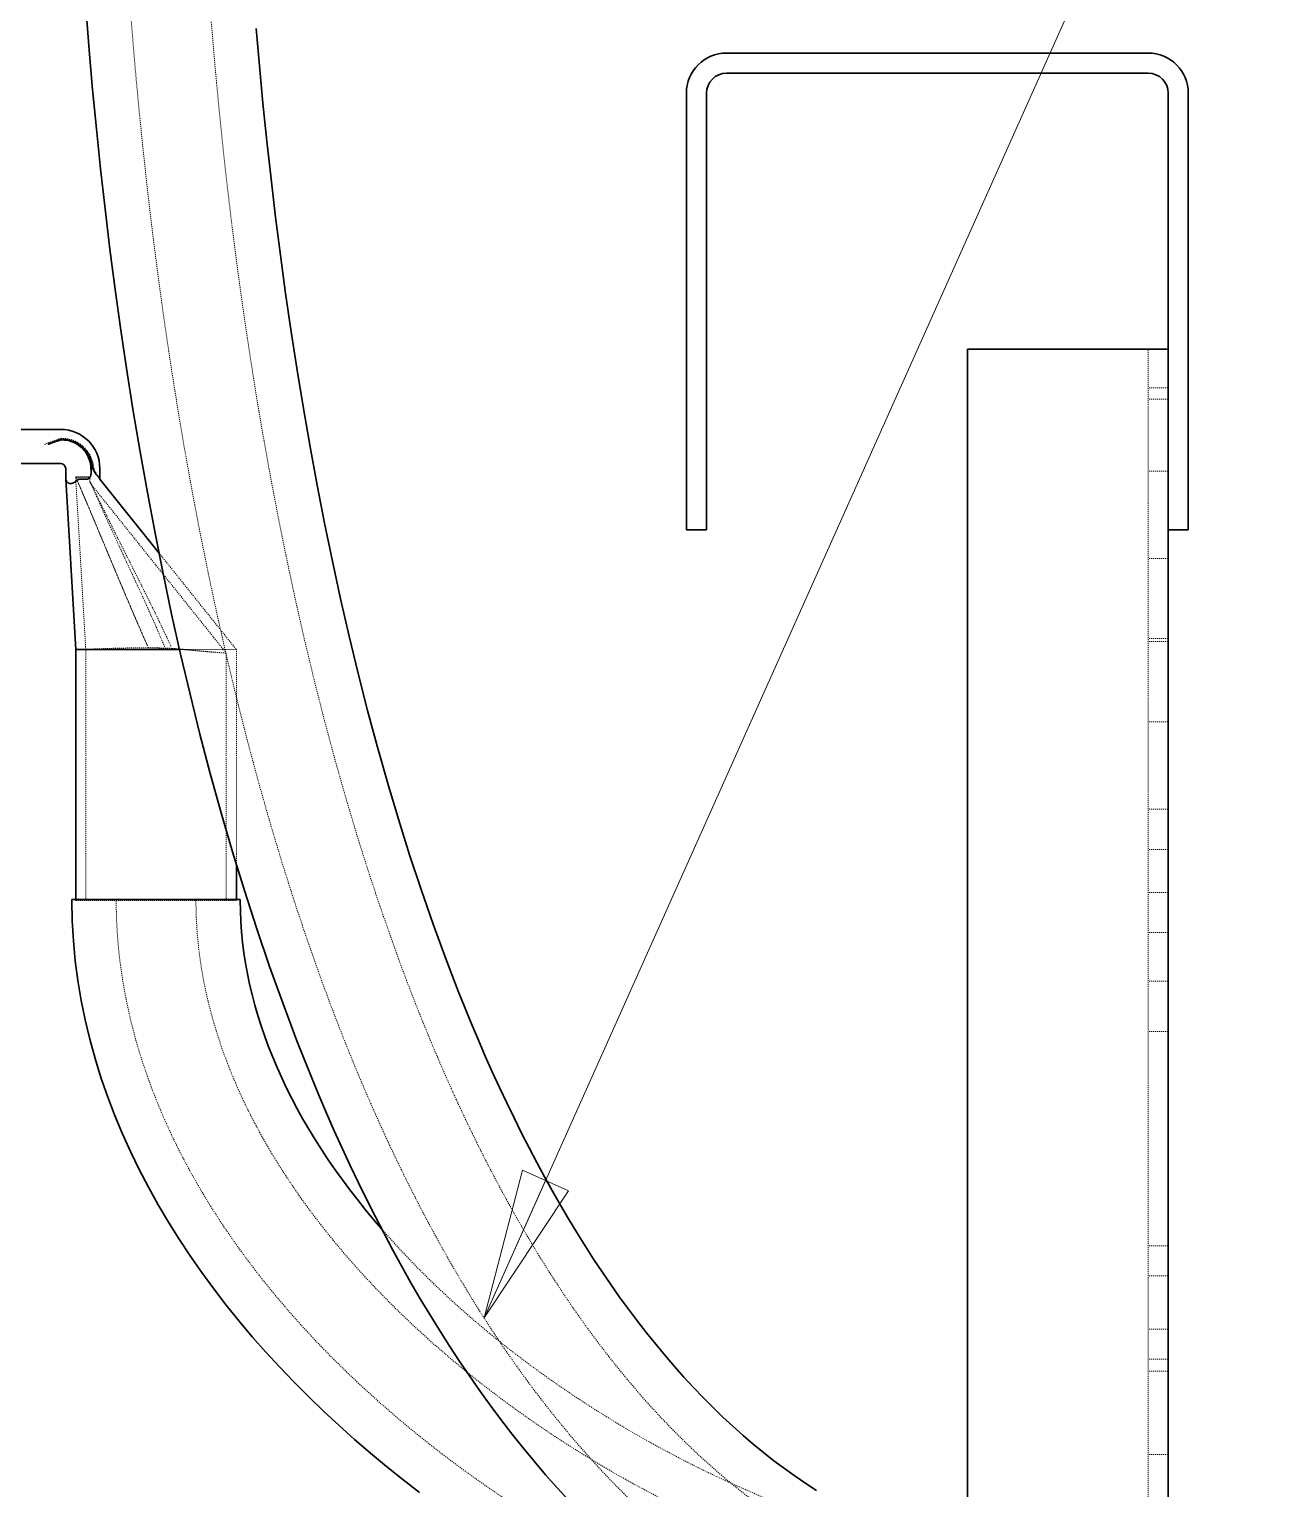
# Model space of a CAD drawing. Header units: millimetres. Extents: x -116965 to 323937, y 291661 to 566926.
# Drawn here: x -19672.8 to -19549.9, y 314326.6 to 314472.1 of the extents above; entities that cross this region are included whole.
import ezdxf

# ---------------------------------------------------------------- set-up
doc = ezdxf.new("R2010")
doc.units = ezdxf.units.MM
doc.linetypes.add('DASHED', pattern=[0.75, 0.5, -0.25])
doc.layers.get('0').update_dxf_attribs({"lineweight": 18})
for name, color, linetype, lineweight in [('Hidden Edges(Schneider)', 7, 'DASHED', 18), ('Symbols(Schneider)', 7, 'Continuous', 18), ('Visible Edges(Schneider)', 7, 'Continuous', 35)]:
    doc.layers.add(name, color=color, linetype=linetype, lineweight=lineweight)
doc.styles.add('schneder_1', font='micross.ttf')
doc.dimstyles.new('estilo_Schneider$7', dxfattribs={"dimscale": 5, "dimtxt": 3, "dimasz": 3, "dimexe": 2, "dimexo": 1, "dimgap": 0.3, "dimtad": 1, "dimtoh": 1, "dimrnd": 1e-08, "dimzin": 12, "dimtxsty": 'schneder_1', "dimblk": 'Filled-1', "dimcen": 0.09, "dimdle": 10, "dimclrd": 7, "dimclre": 7, "dimclrt": 7, "dimadec": 1, "dimazin": 3, "dimtfac": 0.5, "dimtdec": 3, "dimtmove": 0, "dimatfit": 3, "dimldrblk": 'Filled-1', "dimfxl": 1, "dimtolj": 1, "dimlwd": 15, "dimlwe": 25, "dimarcsym": 0})

# ---------------------------------------------------------------- blocks, each defined once
blk = doc.blocks.new('Filled-1')
at = {"color": 0}
for p, q in [((0, 0), (-1, 0.1667)), ((-1, 0.1667), (-1, -0.1667)), ((-1, 0), (0, 0)), ((-1, -0.1667), (0, 0))]:
    blk.add_line(p, q, dxfattribs=at)
at = {"color": 0, "flags": 128}
blk.add_lwpolyline([(-1, -0.1667), (0, 0), (-1, 0.1667), (-1, -0.1667)], dxfattribs=at)
at = {"color": 0}
blk.add_solid([(-1, -0.1667), (0, 0), (-1, 0.1667), (-1, -0.1667)], dxfattribs=at)

msp = doc.modelspace()

# ---------------------------------------------------------------- linework, layer by layer
at = {"layer": 'Hidden Edges(Schneider)', "ltscale": 0.143202}
msp.add_line((-19561.298825, 314099.211953), (-19561.298825, 314440.211953), dxfattribs=at)
at = {"layer": 'Hidden Edges(Schneider)', "ltscale": 0.008167}
for p, q in [((-19559.298825, 314436.361953), (-19561.298825, 314436.361953)), ((-19559.298825, 314435.211953), (-19561.298825, 314435.211953)), ((-19559.298825, 314428.061953), (-19561.298825, 314428.061953)), ((-19559.298825, 314419.361953), (-19561.298825, 314419.361953)), ((-19559.298825, 314411.361953), (-19561.298825, 314411.361953)), ((-19559.298825, 314411.061953), (-19561.298825, 314411.061953)), ((-19559.298825, 314403.061953), (-19561.298825, 314403.061953)), ((-19559.298825, 314394.361953), (-19561.298825, 314394.361953)), ((-19559.298825, 314390.361953), (-19561.298825, 314390.361953)), ((-19559.298825, 314386.061953), (-19561.298825, 314386.061953)), ((-19559.298825, 314382.061953), (-19561.298825, 314382.061953)), ((-19559.298825, 314377.211953), (-19561.298825, 314377.211953)), ((-19559.298825, 314372.211953), (-19561.298825, 314372.211953)), ((-19559.298825, 314350.861953), (-19561.298825, 314350.861953)), ((-19559.298825, 314347.861953), (-19561.298825, 314347.861953)), ((-19559.298825, 314342.561953), (-19561.298825, 314342.561953)), ((-19559.298825, 314339.561953), (-19561.298825, 314339.561953)), ((-19559.298825, 314338.361953), (-19561.298825, 314338.361953)), ((-19559.298825, 314330.061953), (-19561.298825, 314330.061953))]:
    msp.add_line(p, q, dxfattribs=at)
at = {"layer": 'Hidden Edges(Schneider)', "ltscale": 0.000492627}
msp.add_line((-19669.630311, 314431.319408), (-19669.630311, 314431.256003), dxfattribs=at)
at = {"layer": 'Hidden Edges(Schneider)'}
msp.add_line((-19671.198114, 314430.727603), (-19671.198345, 314430.727503), dxfattribs=at)
at = {"layer": 'Hidden Edges(Schneider)', "ltscale": 0.053639}
msp.add_line((-19668.130312, 314427.470727), (-19668.130312, 314427.295188), dxfattribs=at)
at = {"layer": 'Hidden Edges(Schneider)', "ltscale": 5.07649e-05}
msp.add_line((-19668.115866, 314427.437233), (-19668.130312, 314427.470727), dxfattribs=at)
at = {"layer": 'Hidden Edges(Schneider)', "ltscale": 0.005687}
for p, q in [((-19668.130311, 314427.470728), (-19666.730311, 314427.470728)), ((-19668.130311, 314427.295251), (-19666.730311, 314427.295251))]:
    msp.add_line(p, q, dxfattribs=at)
at = {"layer": 'Hidden Edges(Schneider)', "ltscale": 0.070288}
msp.add_line((-19667.130311, 314410.295251), (-19668.130311, 314427.295251), dxfattribs=at)
at = {"layer": 'Hidden Edges(Schneider)', "ltscale": 4.39481e-05}
msp.add_line((-19666.969852, 314427.265865), (-19667.004678, 314427.265865), dxfattribs=at)
at = {"layer": 'Hidden Edges(Schneider)', "ltscale": 3.31775e-05}
msp.add_line((-19666.730311, 314427.438508), (-19666.730311, 314427.470728), dxfattribs=at)
at = {"layer": 'Hidden Edges(Schneider)', "ltscale": 0.001668}
msp.add_line((-19666.730311, 314427.035484), (-19666.730311, 314427.438507), dxfattribs=at)
at = {"layer": 'Hidden Edges(Schneider)', "ltscale": 0.050978}
msp.add_line((-19666.730311, 314427.035484), (-19666.730311, 314426.91492), dxfattribs=at)
at = {"layer": 'Hidden Edges(Schneider)', "ltscale": 0.00135}
msp.add_line((-19666.51118, 314426.641168), (-19666.730311, 314426.915082), dxfattribs=at)
at = {"layer": 'Hidden Edges(Schneider)', "ltscale": 0.000637183}
msp.add_line((-19666.330874, 314428.311953), (-19666.426847, 314428.311953), dxfattribs=at)
at = {"layer": 'Hidden Edges(Schneider)', "ltscale": 0.000273439}
msp.add_line((-19665.730311, 314427.265865), (-19665.765038, 314427.344489), dxfattribs=at)
at = {"layer": 'Hidden Edges(Schneider)', "ltscale": 0.112469}
msp.add_line((-19666.51118, 314426.641168), (-19653.130316, 314409.915089), dxfattribs=at)
at = {"layer": 'Hidden Edges(Schneider)', "ltscale": 0.050974}
msp.add_line((-19659.847509, 314419.912362), (-19652.130311, 314410.265865), dxfattribs=at)
at = {"layer": 'Hidden Edges(Schneider)', "ltscale": 0.131388}
msp.add_line((-19667.130311, 314385.265865), (-19667.130311, 314410.295251), dxfattribs=at)
at = {"layer": 'Hidden Edges(Schneider)', "ltscale": 0.005121}
msp.add_line((-19657.788783, 314410.265865), (-19656.615043, 314410.265865), dxfattribs=at)
at = {"layer": 'Hidden Edges(Schneider)', "ltscale": 0.036798}
msp.add_line((-19656.615043, 314410.265865), (-19652.130311, 314410.265865), dxfattribs=at)
at = {"layer": 'Hidden Edges(Schneider)', "ltscale": 0.129392}
msp.add_line((-19653.130311, 314385.265865), (-19653.130311, 314409.915079), dxfattribs=at)
at = {"layer": 'Hidden Edges(Schneider)', "ltscale": 0.11251}
msp.add_line((-19652.130311, 314388.83276), (-19652.130311, 314410.265865), dxfattribs=at)
at = {"layer": 'Hidden Edges(Schneider)', "ltscale": 0.000313334}
for p, q in [((-19668.130311, 314385.265865), (-19668.130311, 314385.365865)), ((-19664.099061, 314385.265865), (-19664.099061, 314385.365865)), ((-19656.161561, 314385.265865), (-19656.161561, 314385.365865)), ((-19652.130311, 314385.265865), (-19652.130311, 314385.365865))]:
    msp.add_line(p, q, dxfattribs=at)
at = {"layer": 'Hidden Edges(Schneider)', "ltscale": 0.13193}
msp.add_line((-19668.130311, 314385.265865), (-19652.130311, 314385.265865), dxfattribs=at)
at = {"layer": 'Hidden Edges(Schneider)', "ltscale": 0.144389, "flags": 128}
msp.add_lwpolyline([(-19567.142365, 314306.243211), (-19568.968098, 314306.267701), (-19570.775025, 314306.340867), (-19572.563012, 314306.46227), (-19574.331906, 314306.631413), (-19576.081612, 314306.847878), (-19577.81194, 314307.111169), (-19579.522775, 314307.420808), (-19581.213925, 314307.776223), (-19582.885239, 314308.176862), (-19584.536584, 314308.622094), (-19586.167825, 314309.111386), (-19587.778771, 314309.644128), (-19589.369328, 314310.21967), (-19590.9394, 314310.837365), (-19592.488911, 314311.496526), (-19594.017785, 314312.196465), (-19595.525964, 314312.936536), (-19597.01339, 314313.716031), (-19598.480046, 314314.534264), (-19599.925969, 314315.390511), (-19601.351235, 314316.284104), (-19602.755864, 314317.214337), (-19604.139893, 314318.180505), (-19605.5034, 314319.181939), (-19606.846478, 314320.217915), (-19608.169282, 314321.287804), (-19609.471944, 314322.390958), (-19610.754617, 314323.526727), (-19612.017415, 314324.694444), (-19613.260491, 314325.893479), (-19614.484017, 314327.123185), (-19615.688165, 314328.382951), (-19616.873124, 314329.672185), (-19618.039048, 314330.990334), (-19619.186166, 314332.336808), (-19620.314629, 314333.711034), (-19621.42463, 314335.112401), (-19622.516358, 314336.540356), (-19623.589995, 314337.994328), (-19624.645732, 314339.473801), (-19625.683739, 314340.978223), (-19626.7042, 314342.507096), (-19627.707293, 314344.059888), (-19628.693192, 314345.636063), (-19629.662068, 314347.235089), (-19630.614102, 314348.856488), (-19631.549466, 314350.499688), (-19632.468341, 314352.164174), (-19633.370879, 314353.849469), (-19634.257243, 314355.555077), (-19635.127585, 314357.280484), (-19635.982068, 314359.025193), (-19636.820834, 314360.788689), (-19637.644046, 314362.570496), (-19638.451855, 314364.37008), (-19639.244397, 314366.186982), (-19640.021832, 314368.020707), (-19640.784276, 314369.870721), (-19641.53189, 314371.736565), (-19642.264798, 314373.617726), (-19642.983163, 314375.513707), (-19643.687108, 314377.424031), (-19645.052245, 314381.285706), (-19646.36122, 314385.198766), (-19647.615035, 314389.15928), (-19648.814681, 314393.163262), (-19649.961179, 314397.206784), (-19651.055501, 314401.285859), (-19652.098582, 314405.39652), (-19653.091319, 314409.534798), (-19654.034627, 314413.696709), (-19654.929402, 314417.878228), (-19655.776551, 314422.075425), (-19656.57697, 314426.284295), (-19657.331555, 314430.500832), (-19658.041156, 314434.721032), (-19658.70662, 314438.940888), (-19659.328807, 314443.156434), (-19659.908583, 314447.363587), (-19660.446799, 314451.558343), (-19660.944302, 314455.736771), (-19661.401933, 314459.894791), (-19661.820529, 314464.028359), (-19662.200902, 314468.133508), (-19662.5439, 314472.206231), (-19662.850344, 314476.242486), (-19663.121074, 314480.238229), (-19663.356917, 314484.189454), (-19663.558677, 314488.092156), (-19663.727172, 314491.942368), (-19663.863213, 314495.736047), (-19663.967612, 314499.469224), (-19664.041179, 314503.137933), (-19664.066661, 314504.946824), (-19664.084723, 314506.738129), (-19664.09549, 314508.511315), (-19664.099057, 314510.265847)], dxfattribs=at)
at = {"layer": 'Hidden Edges(Schneider)', "ltscale": 0.145204, "flags": 128}
msp.add_lwpolyline([(-19567.142365, 314314.180699), (-19568.754533, 314314.20229), (-19570.345757, 314314.266663), (-19571.916383, 314314.373265), (-19573.466733, 314314.521542), (-19574.997151, 314314.710904), (-19576.508, 314314.940816), (-19577.999604, 314315.210744), (-19579.472363, 314315.520211), (-19580.926602, 314315.868798), (-19582.362702, 314316.256028), (-19583.780988, 314316.6815), (-19585.181802, 314317.144757), (-19586.565507, 314317.645417), (-19587.93237, 314318.183137), (-19589.282677, 314318.757554), (-19590.616677, 314319.368344), (-19591.934674, 314320.015126), (-19593.236897, 314320.697575), (-19594.523595, 314321.415387), (-19595.7949, 314322.168218), (-19597.050965, 314322.955743), (-19598.291962, 314323.777657), (-19599.518044, 314324.633599), (-19600.729344, 314325.523244), (-19601.925977, 314326.446286), (-19603.107999, 314327.402325), (-19604.275449, 314328.391), (-19605.428422, 314329.411927), (-19606.566956, 314330.464745), (-19607.691109, 314331.549092), (-19608.800958, 314332.664567), (-19609.896481, 314333.81075), (-19610.977719, 314334.987203), (-19612.04469, 314336.193486), (-19613.097413, 314337.429162), (-19614.135907, 314338.693772), (-19615.160172, 314339.986897), (-19616.170266, 314341.308061), (-19617.166169, 314342.656842), (-19618.1479, 314344.032708), (-19619.115498, 314345.435201), (-19620.068982, 314346.863767), (-19621.00837, 314348.317967), (-19621.933701, 314349.797269), (-19622.844994, 314351.301175), (-19623.742268, 314352.829209), (-19624.625562, 314354.380856), (-19625.494893, 314355.955602), (-19626.35031, 314357.55293), (-19627.191851, 314359.172326), (-19628.019584, 314360.813256), (-19628.833525, 314362.475205), (-19629.633744, 314364.157639), (-19630.420277, 314365.860043), (-19631.193183, 314367.581902), (-19631.952508, 314369.322682), (-19632.698329, 314371.081849), (-19633.430693, 314372.858868), (-19634.149678, 314374.653245), (-19634.85533, 314376.464406), (-19635.547707, 314378.291856), (-19636.226876, 314380.13506), (-19637.545922, 314383.866616), (-19638.813079, 314387.65482), (-19640.028956, 314391.495458), (-19641.194175, 314395.384293), (-19642.309344, 314399.317113), (-19643.375085, 314403.289681), (-19644.392102, 314407.297803), (-19645.361102, 314411.337262), (-19646.2828, 314415.403863), (-19647.15791, 314419.493371), (-19647.98714, 314423.601647), (-19648.771212, 314427.724458), (-19649.510854, 314431.857606), (-19650.206826, 314435.996896), (-19650.859902, 314440.138207), (-19651.470826, 314444.277345), (-19652.04037, 314448.410111), (-19652.569287, 314452.532349), (-19653.058341, 314456.639863), (-19653.508332, 314460.728532), (-19653.920024, 314464.794122), (-19654.294217, 314468.832551), (-19654.631694, 314472.839547), (-19654.933226, 314476.811028), (-19655.199626, 314480.742799), (-19655.431664, 314484.6307), (-19655.630143, 314488.470536), (-19655.795882, 314492.258149), (-19655.929673, 314495.989343), (-19656.032336, 314499.659882), (-19656.104663, 314503.265611), (-19656.129706, 314505.042878), (-19656.147473, 314506.802331), (-19656.158059, 314508.543511), (-19656.161559, 314510.265847)], dxfattribs=at)
at = {"layer": 'Hidden Edges(Schneider)', "ltscale": 0.007016, "flags": 128}
msp.add_lwpolyline([(-19669.630241, 314431.319255), (-19669.695638, 314431.296167), (-19669.761393, 314431.272974), (-19669.827434, 314431.249671), (-19669.893687, 314431.226267), (-19669.960079, 314431.202764), (-19670.026537, 314431.179161), (-19670.092986, 314431.155462), (-19670.159356, 314431.131663), (-19670.225571, 314431.107773), (-19670.291559, 314431.083788), (-19670.357352, 314431.05968), (-19670.423613, 314431.035199), (-19670.490397, 314431.010308), (-19670.557615, 314430.985012), (-19670.625178, 314430.959329), (-19670.692998, 314430.93326), (-19670.760986, 314430.906815), (-19670.829054, 314430.880007), (-19670.897113, 314430.852837), (-19670.965074, 314430.825324), (-19671.03285, 314430.797467), (-19671.100351, 314430.769281), (-19671.167489, 314430.740776), (-19671.234176, 314430.711951)], dxfattribs=at)
at = {"layer": 'Hidden Edges(Schneider)', "ltscale": 0.020377, "flags": 128}
msp.add_lwpolyline([(-19666.330874, 314428.311953), (-19666.350815, 314428.518171), (-19666.384356, 314428.722958), (-19666.431071, 314428.925476), (-19666.490534, 314429.124898), (-19666.56232, 314429.320387), (-19666.646005, 314429.511117), (-19666.741161, 314429.69625), (-19666.847364, 314429.874954), (-19666.964188, 314430.046401), (-19667.091207, 314430.209755), (-19667.227996, 314430.364184), (-19667.37413, 314430.508856), (-19667.529183, 314430.642943), (-19667.692737, 314430.765681), (-19667.864301, 314430.877094), (-19668.043066, 314430.976972), (-19668.228182, 314431.064972), (-19668.418796, 314431.140747), (-19668.614059, 314431.203956), (-19668.813119, 314431.254248), (-19669.015125, 314431.291284), (-19669.219226, 314431.314721), (-19669.424572, 314431.32421), (-19669.630311, 314431.319408)], dxfattribs=at)
at = {"layer": 'Hidden Edges(Schneider)', "ltscale": 0.00691, "flags": 128}
msp.add_lwpolyline([(-19669.630304, 314431.255965), (-19669.693523, 314431.240816), (-19669.757254, 314431.224951), (-19669.821471, 314431.208376), (-19669.886146, 314431.191096), (-19669.951252, 314431.173129), (-19670.016762, 314431.154475), (-19670.082649, 314431.135149), (-19670.148886, 314431.11516), (-19670.215446, 314431.094508), (-19670.282301, 314431.073212), (-19670.349426, 314431.051278), (-19670.416792, 314431.028709), (-19670.484372, 314431.005525), (-19670.55214, 314430.981721), (-19670.620069, 314430.957322), (-19670.68813, 314430.932321), (-19670.756298, 314430.906734), (-19670.824545, 314430.88057), (-19670.892844, 314430.853838), (-19670.961169, 314430.826544), (-19671.029492, 314430.798702), (-19671.097785, 314430.770316), (-19671.166022, 314430.741396), (-19671.234176, 314430.711951)], dxfattribs=at)
at = {"layer": 'Hidden Edges(Schneider)', "ltscale": 0.019494, "flags": 128}
msp.add_lwpolyline([(-19666.556866, 314428.311953), (-19666.565916, 314428.520112), (-19666.587417, 314428.71983), (-19666.621155, 314428.911938), (-19666.666911, 314429.097251), (-19666.724471, 314429.27659), (-19666.793616, 314429.450774), (-19666.87413, 314429.620618), (-19666.965797, 314429.786953), (-19667.068597, 314429.949951), (-19667.18309, 314430.106706), (-19667.308711, 314430.256223), (-19667.44475, 314430.397868), (-19667.590496, 314430.531015), (-19667.745238, 314430.655036), (-19667.908266, 314430.7693), (-19668.078869, 314430.873184), (-19668.256336, 314430.966062), (-19668.439957, 314431.047296), (-19668.629022, 314431.116266), (-19668.822819, 314431.172342), (-19669.020637, 314431.214895), (-19669.221767, 314431.243295), (-19669.425472, 314431.256947), (-19669.630311, 314431.256003)], dxfattribs=at)
at = {"layer": 'Hidden Edges(Schneider)', "ltscale": 0.005951, "flags": 128}
msp.add_lwpolyline([(-19669.039515, 314427.053961), (-19669.021781, 314427.017998), (-19669.001813, 314426.985058), (-19668.979525, 314426.955132), (-19668.95483, 314426.928205), (-19668.927644, 314426.904263), (-19668.897881, 314426.883301), (-19668.865627, 314426.865391), (-19668.831037, 314426.850609), (-19668.794187, 314426.838951), (-19668.755157, 314426.83042), (-19668.714022, 314426.825027), (-19668.670865, 314426.822772), (-19668.625968, 314426.823673), (-19668.579617, 314426.827788), (-19668.532033, 314426.835169), (-19668.483431, 314426.845884), (-19668.434031, 314426.859979), (-19668.384064, 314426.877512), (-19668.334018, 314426.898508), (-19668.284263, 314426.923017), (-19668.235098, 314426.951127), (-19668.18709, 314426.982727), (-19668.140627, 314427.017774), (-19668.095948, 314427.056312)], dxfattribs=at)
at = {"layer": 'Hidden Edges(Schneider)', "ltscale": 0.005627, "flags": 128}
for points in [[(-19668.115968, 314427.437472), (-19668.058207, 314427.437424), (-19668.000415, 314427.437381), (-19667.942591, 314427.437343), (-19667.884737, 314427.43731), (-19667.82685, 314427.437276), (-19667.76893, 314427.437248), (-19667.71099, 314427.437224), (-19667.653076, 314427.437205), (-19667.595193, 314427.437186), (-19667.53734, 314427.437176), (-19667.479516, 314427.437167), (-19667.421721, 314427.437162), (-19667.363956, 314427.437157), (-19667.306218, 314427.437157), (-19667.248509, 314427.437167), (-19667.190827, 314427.437171), (-19667.133172, 314427.437186), (-19667.075544, 314427.4372), (-19667.017942, 314427.437224), (-19666.960366, 314427.437248), (-19666.902815, 314427.437272), (-19666.84529, 314427.437305), (-19666.787788, 314427.437338), (-19666.730311, 314427.437377)], [(-19666.730311, 314427.438507), (-19666.787589, 314427.438373), (-19666.84492, 314427.438244), (-19666.902304, 314427.438125), (-19666.959743, 314427.438011), (-19667.017238, 314427.437906), (-19667.07479, 314427.437806), (-19667.132399, 314427.43771), (-19667.190067, 314427.437624), (-19667.247795, 314427.437548), (-19667.305583, 314427.437477), (-19667.363432, 314427.43741), (-19667.421344, 314427.437357), (-19667.479319, 314427.437305), (-19667.537359, 314427.437262), (-19667.595463, 314427.437229), (-19667.653558, 314427.4372), (-19667.711582, 314427.437176), (-19667.769537, 314427.437167), (-19667.827423, 314427.437157), (-19667.885242, 314427.437157), (-19667.942995, 314427.437167), (-19668.000683, 314427.437181), (-19668.058306, 314427.437205), (-19668.115866, 314427.437233)]]:
    msp.add_lwpolyline(points, dxfattribs=at)
at = {"layer": 'Hidden Edges(Schneider)', "ltscale": 0.079252, "flags": 128}
msp.add_lwpolyline([(-19668.115968, 314427.437472), (-19667.731585, 314426.537575), (-19667.345197, 314425.629358), (-19666.960736, 314424.722151), (-19666.582047, 314423.825328), (-19666.212892, 314422.948284), (-19665.85697, 314422.100441), (-19665.517934, 314421.291232), (-19665.199432, 314420.53009), (-19664.905131, 314419.826433), (-19664.638331, 314419.18863), (-19664.381831, 314418.575906), (-19664.124883, 314417.962911), (-19663.867231, 314417.3494), (-19663.608618, 314416.735131), (-19663.348788, 314416.119859), (-19663.087486, 314415.503337), (-19662.82451, 314414.88542), (-19662.562035, 314414.271493), (-19662.300778, 314413.663396), (-19662.039891, 314413.059287), (-19661.778532, 314412.457318), (-19661.515855, 314411.855642), (-19661.251012, 314411.25242), (-19660.983153, 314410.645813)], dxfattribs=at)
at = {"layer": 'Hidden Edges(Schneider)', "ltscale": 0.079251, "flags": 128}
msp.add_lwpolyline([(-19660.983153, 314410.645813), (-19661.261334, 314411.278328), (-19661.531272, 314411.895203), (-19661.794359, 314412.499411), (-19662.051983, 314413.093943), (-19662.305521, 314413.681802), (-19662.556339, 314414.265987), (-19662.805798, 314414.849503), (-19663.055253, 314415.435359), (-19663.306054, 314416.026568), (-19663.559553, 314416.626138), (-19663.817103, 314417.237086), (-19664.080063, 314417.862415), (-19664.349804, 314418.505134), (-19664.62771, 314419.168243), (-19664.918399, 314419.862422), (-19665.227497, 314420.600698), (-19665.553055, 314421.377892), (-19665.892984, 314422.188401), (-19666.245201, 314423.026609), (-19666.60761, 314423.886909), (-19666.978084, 314424.763698), (-19667.354447, 314425.651388), (-19667.734471, 314426.544413), (-19668.115866, 314427.437233)], dxfattribs=at)
at = {"layer": 'Hidden Edges(Schneider)', "ltscale": 0.002088, "flags": 128}
msp.add_lwpolyline([(-19667.630311, 314427.265863), (-19667.652004, 314427.26542), (-19667.673655, 314427.264089), (-19667.695263, 314427.261881), (-19667.716823, 314427.258791), (-19667.738332, 314427.254834), (-19667.759773, 314427.250013), (-19667.780978, 314427.244381), (-19667.801895, 314427.237982), (-19667.822519, 314427.230849), (-19667.842848, 314427.223014), (-19667.862879, 314427.214508), (-19667.882607, 314427.205367), (-19667.902029, 314427.195615), (-19667.921142, 314427.185292), (-19667.939943, 314427.174425), (-19667.958428, 314427.163052), (-19667.976598, 314427.151198), (-19667.994483, 314427.138876), (-19668.012092, 314427.126097), (-19668.029424, 314427.112894), (-19668.046476, 314427.099285), (-19668.063249, 314427.085304), (-19668.07974, 314427.07097), (-19668.095948, 314427.056312)], dxfattribs=at)
at = {"layer": 'Hidden Edges(Schneider)', "ltscale": 0.005074, "flags": 128}
msp.add_lwpolyline([(-19666.969852, 314427.265863), (-19666.918057, 314427.269496), (-19666.867731, 314427.28084), (-19666.819556, 314427.300443), (-19666.775647, 314427.327566), (-19666.736256, 314427.36145), (-19666.701742, 314427.400784), (-19666.672126, 314427.444067), (-19666.647004, 314427.490124), (-19666.625666, 314427.538552), (-19666.607617, 314427.588963), (-19666.592578, 314427.640647), (-19666.580266, 314427.69288), (-19666.570401, 314427.744941), (-19666.56257, 314427.797098), (-19666.55645, 314427.849965), (-19666.55191, 314427.90327), (-19666.548821, 314427.956733), (-19666.547052, 314428.010072), (-19666.546472, 314428.063015), (-19666.546952, 314428.115277), (-19666.548362, 314428.16658), (-19666.55057, 314428.216648), (-19666.553447, 314428.265199), (-19666.556862, 314428.311953)], dxfattribs=at)
at = {"layer": 'Hidden Edges(Schneider)', "ltscale": 0.078553, "flags": 128}
msp.add_lwpolyline([(-19666.730311, 314427.054925), (-19666.310001, 314426.105604), (-19665.909157, 314425.206453), (-19665.526475, 314424.353718), (-19665.160637, 314423.543651), (-19664.810311, 314422.772507), (-19664.474146, 314422.03655), (-19664.150777, 314421.332051), (-19663.838822, 314420.655286), (-19663.536886, 314420.002541), (-19663.243567, 314419.370107), (-19662.957457, 314418.75427), (-19662.677153, 314418.151319), (-19662.401265, 314417.557542), (-19662.128418, 314416.969211), (-19661.857268, 314416.382591), (-19661.586496, 314415.793933), (-19661.314813, 314415.19948), (-19661.040954, 314414.595453), (-19660.763662, 314413.97809), (-19660.481679, 314413.343613), (-19660.193735, 314412.688264), (-19659.898542, 314412.008292), (-19659.594796, 314411.299958), (-19659.281194, 314410.559544)], dxfattribs=at)
at = {"layer": 'Hidden Edges(Schneider)', "ltscale": 0.079925, "flags": 128}
msp.add_lwpolyline([(-19666.730311, 314427.035484), (-19666.263095, 314426.076955), (-19665.816122, 314425.16395), (-19665.388175, 314424.29346), (-19664.97803, 314423.462476), (-19664.584456, 314422.667996), (-19664.206214, 314421.907017), (-19663.842059, 314421.176538), (-19663.490735, 314420.473568), (-19663.150985, 314419.79511), (-19662.821547, 314419.138171), (-19662.50116, 314418.499765), (-19662.188568, 314417.876892), (-19661.882522, 314417.266559), (-19661.581782, 314416.665761), (-19661.285123, 314416.071491), (-19660.991333, 314415.480735), (-19660.699213, 314414.89047), (-19660.407569, 314414.297676), (-19660.115208, 314413.699326), (-19659.820932, 314413.092403), (-19659.523526, 314412.473895), (-19659.221761, 314411.840798), (-19658.914391, 314411.190121), (-19658.600164, 314410.518891)], dxfattribs=at)
at = {"layer": 'Hidden Edges(Schneider)', "ltscale": 0.005999, "flags": 128}
msp.add_lwpolyline([(-19665.765045, 314427.344484), (-19665.776035, 314427.368049), (-19665.788316, 314427.391452), (-19665.801818, 314427.414822), (-19665.816469, 314427.438283), (-19665.832199, 314427.461957), (-19665.848936, 314427.485966), (-19665.866609, 314427.510447), (-19665.885149, 314427.53551), (-19665.90449, 314427.561297), (-19665.925295, 314427.588739), (-19665.947974, 314427.618713), (-19665.972455, 314427.651643), (-19665.998667, 314427.687945), (-19666.026541, 314427.728042), (-19666.056004, 314427.772359), (-19666.086986, 314427.821316), (-19666.119415, 314427.875328), (-19666.152039, 314427.932887), (-19666.183852, 314427.992391), (-19666.21485, 314428.053679), (-19666.245033, 314428.116569), (-19666.274394, 314428.180723), (-19666.302981, 314428.245906), (-19666.330874, 314428.311953)], dxfattribs=at)
at = {"layer": 'Hidden Edges(Schneider)', "ltscale": 0.001288, "flags": 128}
msp.add_lwpolyline([(-19665.765045, 314427.344484), (-19665.762325, 314427.338247), (-19665.759702, 314427.332243), (-19665.757178, 314427.326474), (-19665.754756, 314427.320947), (-19665.752437, 314427.315664), (-19665.750223, 314427.310628), (-19665.748115, 314427.305841), (-19665.746116, 314427.301311), (-19665.744227, 314427.297034), (-19665.742451, 314427.293019), (-19665.740787, 314427.289271), (-19665.73924, 314427.285785), (-19665.737809, 314427.282571), (-19665.736503, 314427.279644), (-19665.735322, 314427.277002), (-19665.734267, 314427.274646), (-19665.733337, 314427.272572), (-19665.732532, 314427.270784), (-19665.731852, 314427.269272), (-19665.731296, 314427.268037), (-19665.730864, 314427.267084), (-19665.730556, 314427.266407), (-19665.730372, 314427.265996), (-19665.730311, 314427.265863)], dxfattribs=at)
at = {"layer": 'Hidden Edges(Schneider)', "ltscale": 0.001198, "flags": 128}
msp.add_lwpolyline([(-19665.730311, 314427.265863), (-19665.73037, 314427.265982), (-19665.730544, 314427.266335), (-19665.730835, 314427.266917), (-19665.73124, 314427.267737), (-19665.731758, 314427.268781), (-19665.732389, 314427.270059), (-19665.733132, 314427.271561), (-19665.733984, 314427.273292), (-19665.734947, 314427.275247), (-19665.736017, 314427.277422), (-19665.737195, 314427.279825), (-19665.738479, 314427.282443), (-19665.739868, 314427.285285), (-19665.741362, 314427.288341), (-19665.742953, 314427.291607), (-19665.744639, 314427.295069), (-19665.746418, 314427.298731), (-19665.748287, 314427.302579), (-19665.750245, 314427.306618), (-19665.752289, 314427.310843), (-19665.754418, 314427.315244), (-19665.756629, 314427.319827), (-19665.75892, 314427.324581), (-19665.761289, 314427.329502)], dxfattribs=at)
at = {"layer": 'Hidden Edges(Schneider)', "ltscale": 0.054841, "flags": 128}
msp.add_lwpolyline([(-19666.645007, 314426.861724), (-19666.593797, 314426.761374), (-19666.549641, 314426.692543), (-19666.521021, 314426.653676), (-19666.51118, 314426.641168)], dxfattribs=at)
at = {"layer": 'Hidden Edges(Schneider)', "ltscale": 0.050713, "flags": 128}
msp.add_lwpolyline([(-19666.62943, 314426.82816), (-19666.590268, 314426.751275), (-19666.563365, 314426.7066), (-19666.51118, 314426.641168)], dxfattribs=at)
at = {"layer": 'Hidden Edges(Schneider)', "ltscale": 0.042151, "flags": 128}
msp.add_lwpolyline([(-19660.90221, 314410.462367), (-19661.324094, 314410.458362), (-19661.740965, 314410.453236), (-19662.15168, 314410.447094), (-19662.555095, 314410.440039), (-19662.950065, 314410.432174), (-19663.335351, 314410.4236), (-19663.708275, 314410.414471), (-19664.067312, 314410.404923), (-19664.41152, 314410.395083), (-19664.739956, 314410.385074), (-19665.051678, 314410.375027), (-19665.345743, 314410.365064), (-19665.620529, 314410.355348), (-19665.874416, 314410.346031), (-19666.106799, 314410.337214), (-19666.317072, 314410.328993), (-19666.504635, 314410.321471), (-19666.668884, 314410.314748), (-19666.809103, 314410.308923), (-19666.924286, 314410.304091), (-19667.014168, 314410.300281), (-19667.078579, 314410.29752), (-19667.11735, 314410.295836), (-19667.130311, 314410.29526)], dxfattribs=at)
at = {"layer": 'Hidden Edges(Schneider)', "ltscale": 0.00339, "flags": 128}
msp.add_lwpolyline([(-19660.059799, 314410.436155), (-19660.094979, 314410.437219), (-19660.130156, 314410.438284), (-19660.165331, 314410.439353), (-19660.200502, 314410.440425), (-19660.23567, 314410.441501), (-19660.270833, 314410.442576), (-19660.30599, 314410.443656), (-19660.341142, 314410.444738), (-19660.376287, 314410.445823), (-19660.411425, 314410.44691), (-19660.446554, 314410.448), (-19660.481675, 314410.449092), (-19660.516787, 314410.450189), (-19660.551889, 314410.451283), (-19660.58698, 314410.452382), (-19660.622059, 314410.453484), (-19660.657127, 314410.454587), (-19660.692182, 314410.455694), (-19660.727224, 314410.4568), (-19660.762252, 314410.457909), (-19660.797265, 314410.459022), (-19660.832263, 314410.460133), (-19660.867244, 314410.461249), (-19660.90221, 314410.462367)], dxfattribs=at)
at = {"layer": 'Hidden Edges(Schneider)', "ltscale": 0.00687, "flags": 128}
msp.add_lwpolyline([(-19660.901843, 314410.462369), (-19660.832087, 314410.460019), (-19660.762265, 314410.457699), (-19660.692384, 314410.455408), (-19660.622448, 314410.453147), (-19660.552463, 314410.450918), (-19660.482433, 314410.44872), (-19660.412366, 314410.446555), (-19660.342264, 314410.444421), (-19660.272135, 314410.442321), (-19660.201983, 314410.440251), (-19660.131813, 314410.438218), (-19660.061632, 314410.436217), (-19659.991443, 314410.434253), (-19659.921253, 314410.432322), (-19659.851066, 314410.430426), (-19659.780889, 314410.428566), (-19659.710726, 314410.426743), (-19659.640582, 314410.424954), (-19659.570463, 314410.423207), (-19659.500375, 314410.421495), (-19659.430322, 314410.419819), (-19659.36031, 314410.418186), (-19659.290344, 314410.416588), (-19659.22043, 314410.415031)], dxfattribs=at)
at = {"layer": 'Hidden Edges(Schneider)', "ltscale": 0.006235, "flags": 128}
msp.add_lwpolyline([(-19658.541675, 314410.39329), (-19658.603846, 314410.394921), (-19658.666159, 314410.396566), (-19658.72861, 314410.398228), (-19658.791195, 314410.399901), (-19658.853911, 314410.401592), (-19658.916754, 314410.403297), (-19658.97972, 314410.405015), (-19659.042806, 314410.406749), (-19659.106007, 314410.408496), (-19659.16932, 314410.410258), (-19659.232721, 314410.412035), (-19659.296169, 314410.413823), (-19659.35966, 314410.415623), (-19659.423192, 314410.417432), (-19659.486758, 314410.419256), (-19659.550356, 314410.421092), (-19659.613982, 314410.422937), (-19659.677631, 314410.424795), (-19659.7413, 314410.426662), (-19659.804985, 314410.42854), (-19659.868681, 314410.430429), (-19659.932385, 314410.432329), (-19659.996092, 314410.434236), (-19660.059799, 314410.436155)], dxfattribs=at)
at = {"layer": 'Hidden Edges(Schneider)', "ltscale": 0.007948, "flags": 128}
msp.add_lwpolyline([(-19657.354843, 314410.265865), (-19657.429373, 314410.272471), (-19657.504261, 314410.279071), (-19657.579502, 314410.285663), (-19657.655087, 314410.292239), (-19657.730996, 314410.298795), (-19657.8072, 314410.305328), (-19657.883691, 314410.311832), (-19657.960462, 314410.318305), (-19658.037504, 314410.324742), (-19658.11481, 314410.331142), (-19658.192372, 314410.337498), (-19658.270182, 314410.343809), (-19658.348233, 314410.35007), (-19658.426516, 314410.35628), (-19658.505025, 314410.362439), (-19658.58375, 314410.36854), (-19658.662685, 314410.374581), (-19658.741821, 314410.380561), (-19658.821151, 314410.386476), (-19658.900667, 314410.392327), (-19658.98036, 314410.398109), (-19659.060224, 314410.403821), (-19659.14025, 314410.409462), (-19659.22043, 314410.415031)], dxfattribs=at)
at = {"layer": 'Hidden Edges(Schneider)', "ltscale": 0.00646, "flags": 128}
msp.add_lwpolyline([(-19658.541675, 314410.39329), (-19658.477539, 314410.388345), (-19658.41356, 314410.383355), (-19658.349744, 314410.378325), (-19658.286094, 314410.373251), (-19658.222614, 314410.368142), (-19658.15931, 314410.362992), (-19658.096184, 314410.357806), (-19658.033241, 314410.352587), (-19657.970485, 314410.347335), (-19657.907921, 314410.342052), (-19657.845553, 314410.336737), (-19657.783384, 314410.331397), (-19657.721419, 314410.32603), (-19657.659663, 314410.320639), (-19657.598118, 314410.315225), (-19657.53679, 314410.309791), (-19657.475682, 314410.304341), (-19657.414799, 314410.298874), (-19657.354145, 314410.293395), (-19657.293724, 314410.287902), (-19657.233539, 314410.282402), (-19657.173596, 314410.276894), (-19657.113898, 314410.27138), (-19657.054451, 314410.265865)], dxfattribs=at)
at = {"layer": 'Hidden Edges(Schneider)', "ltscale": 0.065899, "flags": 128}
msp.add_lwpolyline([(-19657.054451, 314410.265865), (-19656.472266, 314410.210833), (-19655.922935, 314410.158214), (-19655.411154, 314410.109741), (-19654.941952, 314410.06653), (-19654.519257, 314410.029006), (-19654.148056, 314409.99732), (-19653.830798, 314409.971208), (-19653.569728, 314409.950354), (-19653.367421, 314409.934492), (-19653.226606, 314409.923446), (-19653.148037, 314409.916989), (-19653.132299, 314409.914994), (-19653.179855, 314409.917442), (-19653.290022, 314409.924354), (-19653.461594, 314409.935827), (-19653.693372, 314409.952061), (-19653.983883, 314409.973335), (-19654.329204, 314409.999816), (-19654.726201, 314410.031728), (-19655.172165, 314410.06927), (-19655.663477, 314410.112364), (-19656.193696, 314410.1603), (-19656.758747, 314410.212013), (-19657.354843, 314410.265865)], dxfattribs=at)
at = {"layer": 'Hidden Edges(Schneider)', "ltscale": 0.143134, "flags": 128}
msp.add_lwpolyline([(-19567.142365, 314306.243211), (-19569.128812, 314306.270276), (-19571.129525, 314306.35088), (-19573.143113, 314306.484109), (-19575.16824, 314306.669007), (-19577.203534, 314306.904679), (-19579.247659, 314307.190209), (-19581.299241, 314307.524701), (-19583.356965, 314307.907353), (-19585.419438, 314308.337403), (-19587.485326, 314308.81405), (-19589.553254, 314309.336472), (-19591.62185, 314309.903909), (-19593.689778, 314310.515576), (-19595.755627, 314311.17075), (-19597.818024, 314311.868726), (-19599.875558, 314312.608777), (-19601.926835, 314313.390199), (-19603.970483, 314314.212266), (-19606.005071, 314315.074292), (-19608.029206, 314315.975552), (-19610.041478, 314316.915437), (-19612.040437, 314317.893239), (-19614.02467, 314318.908311), (-19615.99273, 314319.960004), (-19617.943223, 314321.04765), (-19619.874699, 314322.170583), (-19621.78571, 314323.328172), (-19623.674786, 314324.519826), (-19625.540488, 314325.744916), (-19627.381366, 314327.002831), (-19629.195941, 314328.292943), (-19630.982783, 314329.614621), (-19632.740395, 314330.967313), (-19634.467309, 314332.350427), (-19636.162007, 314333.76339), (-19637.823003, 314335.205651), (-19639.448808, 314336.676637), (-19641.037915, 314338.175755), (-19642.588837, 314339.702493), (-19644.100001, 314341.256314), (-19645.569852, 314342.836686), (-19646.996816, 314344.443112), (-19648.379319, 314346.075078), (-19649.715808, 314347.732049), (-19651.004699, 314349.41351), (-19652.244342, 314351.119004), (-19653.43303, 314352.848016), (-19654.569037, 314354.600011), (-19655.650676, 314356.374493), (-19656.676209, 314358.170968), (-19657.64395, 314359.9889), (-19658.552049, 314361.827775), (-19659.398635, 314363.686963), (-19660.181802, 314365.565816), (-19660.899651, 314367.463685), (-19661.550305, 314369.37996), (-19662.131789, 314371.313878), (-19662.64211, 314373.264581), (-19663.079293, 314375.231133), (-19663.441336, 314377.212621), (-19663.726256, 314379.208051), (-19663.839181, 314380.210629), (-19663.932107, 314381.216241), (-19664.004796, 314382.224713), (-19664.05701, 314383.235932), (-19664.088509, 314384.249688), (-19664.099057, 314385.265866)], dxfattribs=at)
at = {"layer": 'Hidden Edges(Schneider)', "ltscale": 0.144509, "flags": 128}
msp.add_lwpolyline([(-19567.142365, 314314.180699), (-19568.913796, 314314.204923), (-19570.706685, 314314.277249), (-19572.519334, 314314.397202), (-19574.350102, 314314.564343), (-19576.197274, 314314.778176), (-19578.05919, 314315.038224), (-19579.934132, 314315.343991), (-19581.820443, 314315.694848), (-19583.716443, 314316.090203), (-19585.620454, 314316.529485), (-19587.530797, 314317.012044), (-19589.445775, 314317.537309), (-19591.363766, 314318.104649), (-19593.283074, 314318.713399), (-19595.202096, 314319.36287), (-19597.119153, 314320.052396), (-19599.032605, 314320.78127), (-19600.94085, 314321.548844), (-19602.842191, 314322.354413), (-19604.735062, 314323.19727), (-19606.617806, 314324.076672), (-19608.488839, 314324.991914), (-19610.346539, 314325.942231), (-19612.189305, 314326.926938), (-19614.015515, 314327.945252), (-19615.823567, 314328.996449), (-19617.611897, 314330.079785), (-19619.378903, 314331.19444), (-19621.123002, 314332.339669), (-19622.84262, 314333.514691), (-19624.536183, 314334.718705), (-19626.202109, 314335.950967), (-19627.838824, 314337.210656), (-19629.444793, 314338.496953), (-19631.018479, 314339.809018), (-19632.558339, 314341.146031), (-19634.062817, 314342.507192), (-19635.530389, 314343.891621), (-19636.959508, 314345.29852), (-19638.348706, 314346.726991), (-19639.696515, 314348.176175), (-19641.001456, 314349.645177), (-19642.26207, 314351.133138), (-19643.476889, 314352.639161), (-19644.644435, 314354.16237), (-19645.763352, 314355.701848), (-19646.832288, 314357.256738), (-19647.849934, 314358.826123), (-19648.814948, 314360.409146), (-19649.726031, 314362.00491), (-19650.581839, 314363.612519), (-19651.381162, 314365.231114), (-19652.122863, 314366.859952), (-19652.805808, 314368.498269), (-19653.428834, 314370.145284), (-19653.990815, 314371.80029), (-19654.490664, 314373.462582), (-19654.927352, 314375.131665), (-19655.299819, 314376.80708), (-19655.607026, 314378.488313), (-19655.847915, 314380.174981), (-19656.021397, 314381.866914), (-19656.12633, 314383.56392), (-19656.161559, 314385.265866)], dxfattribs=at)
at = {"layer": 'Hidden Edges(Schneider)', "ltscale": 0.140872, "flags": 128}
msp.add_lwpolyline([(-19567.142365, 314318.593961), (-19568.223336, 314318.603783), (-19569.315541, 314318.633176), (-19570.418485, 314318.682061), (-19571.531594, 314318.750306), (-19572.654374, 314318.837834), (-19573.78629, 314318.944531), (-19574.926808, 314319.070302), (-19576.075414, 314319.215051), (-19577.231572, 314319.378663), (-19578.394769, 314319.561063), (-19580.740159, 314319.981728), (-19583.10735, 314320.476266), (-19585.492146, 314321.043855), (-19587.890313, 314321.683675), (-19590.297635, 314322.394391), (-19592.710049, 314323.174363), (-19595.123627, 314324.021989), (-19597.534402, 314324.935685), (-19599.938405, 314325.91385), (-19602.33167, 314326.954881), (-19604.710229, 314328.057195), (-19607.070153, 314329.21919), (-19609.407437, 314330.439263), (-19611.718171, 314331.715833), (-19613.998502, 314333.04699), (-19616.244767, 314334.430734), (-19618.453324, 314335.865002), (-19620.620492, 314337.347775), (-19622.742608, 314338.876992), (-19624.81601, 314340.450593), (-19626.837046, 314342.066556), (-19628.802054, 314343.722821), (-19630.707352, 314345.417367), (-19632.549374, 314347.148019), (-19634.324849, 314348.91224), (-19636.030543, 314350.707665), (-19637.663205, 314352.531873)], dxfattribs=at)
at = {"layer": 'Visible Edges(Schneider)'}
for p, q in [((-19603.298825, 314469.711953), (-19561.298825, 314469.711953)), ((-19561.298825, 314467.711953), (-19603.298825, 314467.711953)), ((-19607.298825, 314422.211953), (-19607.298825, 314465.711953)), ((-19605.298825, 314465.711953), (-19605.298825, 314422.211953)), ((-19559.298825, 314422.211953), (-19559.298825, 314465.711953)), ((-19557.298825, 314465.711953), (-19557.298825, 314422.211953)), ((-19563.298825, 314440.211953), (-19579.298825, 314440.211953)), ((-19579.298825, 314099.211953), (-19579.298825, 314440.211953)), ((-19559.298825, 314440.211953), (-19563.298825, 314440.211953)), ((-19669.630311, 314432.211953), (-19674.298825, 314432.211953)), ((-19669.630311, 314431.163787), (-19669.630311, 314431.209302)), ((-19698.854116, 314428.811953), (-19669.630311, 314428.811953)), ((-19669.130311, 314428.311953), (-19669.130311, 314427.265865)), ((-19668.130311, 314410.265865), (-19669.130311, 314427.265865)), ((-19667.630311, 314427.265865), (-19667.004678, 314427.265865)), ((-19666.619515, 314428.311953), (-19666.426847, 314428.311953)), ((-19665.730311, 314427.265865), (-19665.761973, 314427.330913)), ((-19665.730311, 314427.265865), (-19665.730311, 314428.311953)), ((-19665.730311, 314427.265865), (-19659.847509, 314419.912362)), ((-19605.298825, 314422.211953), (-19607.298825, 314422.211953)), ((-19557.298825, 314422.211953), (-19559.298825, 314422.211953)), ((-19559.298825, 314422.211953), (-19559.298825, 314117.211953)), ((-19668.130311, 314410.265865), (-19661.094656, 314410.265865)), ((-19668.130311, 314385.365865), (-19668.130311, 314410.265865)), ((-19661.094656, 314410.265865), (-19660.130311, 314410.265865)), ((-19660.130311, 314410.265865), (-19658.389663, 314410.265865)), ((-19658.389663, 314410.265865), (-19657.788783, 314410.265865)), ((-19652.130311, 314385.365865), (-19652.130311, 314388.83276)), ((-19668.512311, 314385.365865), (-19651.748311, 314385.365865)), ((-19668.512311, 314385.265865), (-19668.512311, 314385.365865)), ((-19651.748311, 314385.265865), (-19651.748311, 314385.365865))]:
    msp.add_line(p, q, dxfattribs=at)
at = {"layer": 'Visible Edges(Schneider)', "flags": 128}
for points in [[(-19618.985207, 314325.447179), (-19620.164807, 314326.732407), (-19621.324876, 314328.043252), (-19622.465651, 314329.379121), (-19623.587363, 314330.73948), (-19624.690249, 314332.1237), (-19625.774529, 314333.531266), (-19626.840489, 314334.961644), (-19627.888339, 314336.414376), (-19628.918307, 314337.889005), (-19629.930623, 314339.385053), (-19630.925525, 314340.902043), (-19631.903212, 314342.439519), (-19632.863934, 314343.997002), (-19633.807919, 314345.574017), (-19634.735377, 314347.170106), (-19635.646556, 314348.78481), (-19636.541646, 314350.41771), (-19637.420829, 314352.068406), (-19638.284285, 314353.736478), (-19639.132197, 314355.421506), (-19639.964745, 314357.123051), (-19640.782092, 314358.840733), (-19641.584437, 314360.574113), (-19642.371934, 314362.32277), (-19643.144782, 314364.086305), (-19643.903153, 314365.864297), (-19644.647229, 314367.656308), (-19646.093152, 314371.280804), (-19647.483752, 314374.95657), (-19648.820088, 314378.680344), (-19650.103238, 314382.448884), (-19651.334269, 314386.258908), (-19652.51427, 314390.107156), (-19653.644316, 314393.990365), (-19654.725421, 314397.905293), (-19655.758488, 314401.848622), (-19656.744387, 314405.817071), (-19657.684014, 314409.80732), (-19658.578236, 314413.816071), (-19659.427951, 314417.840005), (-19660.234025, 314421.87584), (-19660.997298, 314425.92022), (-19661.718562, 314429.969827), (-19662.398608, 314434.021264), (-19663.038218, 314438.071252), (-19663.638175, 314442.116357), (-19664.199279, 314446.153298), (-19664.722302, 314450.178681), (-19665.208047, 314454.189111), (-19665.657246, 314458.181229), (-19666.070617, 314462.151719), (-19666.448872, 314466.097108), (-19666.792758, 314470.014153), (-19667.102969, 314473.899384)], [(-19594.338391, 314326.458894), (-19595.414269, 314327.159844), (-19596.479962, 314327.889539), (-19597.535756, 314328.647843), (-19598.581689, 314329.434815), (-19599.617703, 314330.250302), (-19600.6438, 314331.094056), (-19601.65994, 314331.965867), (-19602.666085, 314332.865506), (-19603.662236, 314333.792706), (-19604.648373, 314334.747277), (-19605.62444, 314335.72897), (-19606.590455, 314336.737557), (-19607.546342, 314337.772809), (-19608.492139, 314338.834496), (-19609.427769, 314339.922372), (-19610.353234, 314341.036244), (-19611.268514, 314342.175828), (-19612.173493, 314343.340817), (-19613.06804, 314344.530736), (-19613.952115, 314345.745221), (-19614.825661, 314346.983872), (-19615.688622, 314348.246327), (-19616.540959, 314349.532185), (-19617.382596, 314350.841084), (-19618.213513, 314352.172643), (-19619.033635, 314353.52646), (-19619.842923, 314354.902154), (-19620.641301, 314356.299344), (-19621.42875, 314357.717572), (-19622.20527, 314359.156419), (-19622.970841, 314360.615426), (-19623.725474, 314362.094193), (-19624.469149, 314363.592244), (-19625.201857, 314365.109177), (-19625.923608, 314366.644555), (-19626.634372, 314368.197938), (-19627.334149, 314369.768868), (-19628.02294, 314371.356946), (-19628.700726, 314372.961732), (-19630.023301, 314376.219636), (-19631.302064, 314379.538976), (-19632.537282, 314382.916203), (-19633.72926, 314386.347772), (-19634.878266, 314389.830113), (-19635.984576, 314393.359662), (-19637.048476, 314396.93287), (-19638.070281, 314400.546208), (-19639.050458, 314404.196092), (-19639.989455, 314407.879048), (-19640.887769, 314411.591531), (-19641.745856, 314415.330048), (-19642.564185, 314419.091035), (-19643.343242, 314422.871056), (-19644.083503, 314426.666528), (-19644.78555, 314430.474015), (-19645.449937, 314434.290048), (-19646.077226, 314438.111115), (-19646.667979, 314441.933823), (-19647.22277, 314445.754624), (-19647.74215, 314449.570046), (-19648.226683, 314453.376695), (-19648.67697, 314457.171098), (-19649.09364, 314460.949822), (-19649.477303, 314464.709359), (-19649.828608, 314468.446313), (-19650.148166, 314472.157174)], [(-19670.886731, 314430.711951), (-19670.832641, 314430.735511), (-19670.778701, 314430.758714), (-19670.724985, 314430.781545), (-19670.67157, 314430.804004), (-19670.618532, 314430.826067), (-19670.56569, 314430.847826), (-19670.512752, 314430.869412), (-19670.45975, 314430.890822), (-19670.406718, 314430.912056), (-19670.353688, 314430.933113), (-19670.300694, 314430.953998), (-19670.247769, 314430.974702), (-19670.194947, 314430.995225), (-19670.14226, 314431.015572), (-19670.089743, 314431.035742), (-19670.037428, 314431.055731), (-19669.985348, 314431.075534), (-19669.933538, 314431.095161), (-19669.882031, 314431.114606), (-19669.830858, 314431.133866), (-19669.780055, 314431.152944), (-19669.729654, 314431.171836), (-19669.67969, 314431.190547), (-19669.630193, 314431.209068)], [(-19670.886731, 314430.711951), (-19670.832972, 314430.73534), (-19670.779237, 314430.758371), (-19670.72554, 314430.78103), (-19670.671896, 314430.803322), (-19670.618316, 314430.825238), (-19670.564815, 314430.846772), (-19670.511406, 314430.867924), (-19670.458101, 314430.888686), (-19670.404914, 314430.909047), (-19670.351858, 314430.929012), (-19670.298948, 314430.948572), (-19670.246195, 314430.967721), (-19670.193613, 314430.986461), (-19670.141216, 314431.004777), (-19670.089017, 314431.022667), (-19670.037028, 314431.040129), (-19669.985264, 314431.057157), (-19669.933738, 314431.073741), (-19669.882462, 314431.089887), (-19669.83145, 314431.105585), (-19669.780715, 314431.120824), (-19669.730271, 314431.135606), (-19669.680131, 314431.149926), (-19669.630308, 314431.163778)], [(-19669.630311, 314431.209302), (-19669.415482, 314431.21468), (-19669.202225, 314431.203537), (-19668.991424, 314431.17661), (-19668.783958, 314431.134634), (-19668.58071, 314431.078348), (-19668.382561, 314431.008491), (-19668.190393, 314430.925812), (-19668.005086, 314430.831036), (-19667.827524, 314430.724911), (-19667.658585, 314430.608177), (-19667.499153, 314430.481567), (-19667.350109, 314430.345826), (-19667.212333, 314430.201687), (-19667.086214, 314430.050525), (-19666.971263, 314429.893927), (-19666.867399, 314429.732346), (-19666.774549, 314429.566211), (-19666.692639, 314429.395957), (-19666.621598, 314429.222006), (-19666.56135, 314429.044795), (-19666.511825, 314428.86475), (-19666.472948, 314428.682313), (-19666.444646, 314428.497901), (-19666.426848, 314428.311953)], [(-19669.630311, 314431.163787), (-19669.436854, 314431.166153), (-19669.244192, 314431.154928), (-19669.053124, 314431.130528), (-19668.864451, 314431.093359), (-19668.678969, 314431.043844), (-19668.49748, 314430.982389), (-19668.320783, 314430.909419), (-19668.149677, 314430.825343), (-19667.984961, 314430.730571), (-19667.827435, 314430.625529), (-19667.677899, 314430.510625), (-19667.537065, 314430.386424), (-19667.40526, 314430.253896), (-19667.282783, 314430.113806), (-19667.169935, 314429.966907), (-19667.06702, 314429.813947), (-19666.97434, 314429.655675), (-19666.892198, 314429.49284), (-19666.820665, 314429.325618), (-19666.757466, 314429.147124), (-19666.703619, 314428.955736), (-19666.661256, 314428.752231), (-19666.632511, 314428.537378), (-19666.619515, 314428.311953)], [(-19669.130311, 314427.265863), (-19669.130128, 314427.26541), (-19669.129577, 314427.264046), (-19669.128664, 314427.261791), (-19669.127391, 314427.258663), (-19669.125758, 314427.254672), (-19669.123779, 314427.249851), (-19669.121466, 314427.244248), (-19669.118834, 314427.237892), (-19669.11589, 314427.23082), (-19669.112649, 314427.223062), (-19669.109119, 314427.214646), (-19669.105312, 314427.205605), (-19669.10124, 314427.195978), (-19669.096914, 314427.185792), (-19669.092345, 314427.175078), (-19669.087544, 314427.163868), (-19669.082497, 314427.152137), (-19669.077175, 314427.139816), (-19669.071579, 314427.126917), (-19669.065709, 314427.113442), (-19669.059566, 314427.099404), (-19669.053153, 314427.084803), (-19669.046469, 314427.069654), (-19669.039515, 314427.053961)], [(-19668.095632, 314427.056303), (-19668.140283, 314427.017741), (-19668.186597, 314426.98275), (-19668.234312, 314426.951289), (-19668.283161, 314426.923298), (-19668.332879, 314426.898737), (-19668.382932, 314426.877646), (-19668.432781, 314426.86007), (-19668.482176, 314426.845946), (-19668.530868, 314426.835188), (-19668.578608, 314426.82774), (-19668.6251, 314426.82353), (-19668.669962, 314426.822533), (-19668.713045, 314426.824727), (-19668.754227, 314426.830091), (-19668.793382, 314426.838612), (-19668.830388, 314426.850271), (-19668.865089, 314426.865034), (-19668.897348, 314426.882877), (-19668.927161, 314426.903815), (-19668.954534, 314426.927862), (-19668.979407, 314426.954946), (-19669.001786, 314426.984982), (-19669.021784, 314427.017989), (-19669.039515, 314427.053961)], [(-19668.095632, 314427.056303), (-19668.079468, 314427.070937), (-19668.063019, 314427.085251), (-19668.046285, 314427.099223), (-19668.029269, 314427.112817), (-19668.011971, 314427.126011), (-19667.994394, 314427.138786), (-19667.976539, 314427.151112), (-19667.958399, 314427.162962), (-19667.939936, 314427.174339), (-19667.921151, 314427.185211), (-19667.902046, 314427.195544), (-19667.882625, 314427.205309), (-19667.862892, 314427.214465), (-19667.842848, 314427.222986), (-19667.822499, 314427.230839), (-19667.801848, 314427.237987), (-19667.780897, 314427.244396), (-19667.759705, 314427.250027), (-19667.738399, 314427.254819), (-19667.716985, 314427.258768), (-19667.695466, 314427.261853), (-19667.673845, 314427.264075), (-19667.652126, 314427.265415), (-19667.630311, 314427.265863)], [(-19666.619533, 314428.311953), (-19666.614256, 314428.263125), (-19666.609544, 314428.212676), (-19666.605539, 314428.160882), (-19666.602381, 314428.108024), (-19666.600214, 314428.054385), (-19666.599178, 314428.00024), (-19666.599415, 314427.945866), (-19666.601068, 314427.891545), (-19666.604277, 314427.837562), (-19666.609184, 314427.78419), (-19666.615932, 314427.731709), (-19666.624661, 314427.680401), (-19666.635638, 314427.630038), (-19666.649465, 314427.579722), (-19666.666515, 314427.530217), (-19666.687143, 314427.482371), (-19666.711703, 314427.437057), (-19666.740631, 314427.395024), (-19666.774397, 314427.357125), (-19666.813371, 314427.324409), (-19666.856867, 314427.298426), (-19666.904135, 314427.279954), (-19666.953853, 314427.269249), (-19667.004678, 314427.265863)], [(-19666.426847, 314428.311953), (-19666.401295, 314428.25366), (-19666.375158, 314428.196005), (-19666.348359, 314428.139109), (-19666.320803, 314428.083095), (-19666.292413, 314428.028144), (-19666.263127, 314427.974457), (-19666.232983, 314427.922401), (-19666.202017, 314427.872228), (-19666.170193, 314427.824006), (-19666.137694, 314427.778081), (-19666.10514, 314427.735152), (-19666.072654, 314427.694959), (-19666.040323, 314427.657198), (-19666.008236, 314427.621555), (-19665.976627, 314427.587833), (-19665.946005, 314427.555971), (-19665.916586, 314427.525658), (-19665.888573, 314427.496566), (-19665.862167, 314427.468371), (-19665.837569, 314427.440748), (-19665.81498, 314427.413377), (-19665.794603, 314427.385926), (-19665.776639, 314427.358079), (-19665.761289, 314427.329502)], [(-19633.872378, 314326.266747), (-19635.532019, 314327.548142), (-19637.166159, 314328.856507), (-19638.773692, 314330.191537), (-19640.353501, 314331.552907), (-19641.90449, 314332.940312), (-19643.425534, 314334.35341), (-19644.915545, 314335.791875), (-19646.373341, 314337.255498), (-19647.797692, 314338.743993), (-19649.187377, 314340.25715), (-19650.541165, 314341.794721), (-19651.857837, 314343.356438), (-19653.13617, 314344.942094), (-19654.374917, 314346.551457), (-19655.572751, 314348.184357), (-19656.728194, 314349.840527), (-19657.839816, 314351.519776), (-19658.906148, 314353.221856), (-19659.92575, 314354.946538), (-19660.897143, 314356.693593), (-19661.81886, 314358.462811), (-19662.689193, 314360.253888), (-19663.506387, 314362.066384), (-19664.268716, 314363.899842), (-19664.974416, 314365.753842), (-19665.621751, 314367.627946), (-19666.208833, 314369.521867), (-19666.733725, 314371.434899), (-19667.194579, 314373.365918), (-19667.589572, 314375.313798), (-19667.916863, 314377.277356), (-19668.174622, 314379.255505), (-19668.360999, 314381.247044), (-19668.474181, 314383.250886), (-19668.512309, 314385.265866)], [(-19637.663205, 314352.531873), (-19638.488391, 314353.498345), (-19639.292176, 314354.471722), (-19640.074075, 314355.451623), (-19640.833686, 314356.437684), (-19641.570638, 314357.429543), (-19642.284549, 314358.426858), (-19642.975047, 314359.429246), (-19643.641751, 314360.436364), (-19644.284289, 314361.44785), (-19644.902289, 314362.463342), (-19645.49537, 314363.482495), (-19646.063168, 314364.50491), (-19646.605408, 314365.530282), (-19647.121823, 314366.558286), (-19647.612174, 314367.588673), (-19648.076213, 314368.621121), (-19648.513682, 314369.655381), (-19648.924344, 314370.691148), (-19649.30795, 314371.728135), (-19649.664271, 314372.766), (-19649.993213, 314373.804379), (-19650.294574, 314374.843293), (-19650.568154, 314375.882741), (-19650.813763, 314376.922761), (-19651.031201, 314377.963353), (-19651.220286, 314379.004575), (-19651.380818, 314380.046426), (-19651.512597, 314381.088925), (-19651.615432, 314382.132092), (-19651.689122, 314383.175965), (-19651.733477, 314384.220544), (-19651.748307, 314385.265866)]]:
    msp.add_lwpolyline(points, dxfattribs=at)
at = {"layer": 'Visible Edges(Schneider)'}
for centre, radius, start, end in [((-19603.298825, 314465.711953), 4, 90, 180), ((-19561.298825, 314465.711953), 4, 0, 90), ((-19603.298825, 314465.711953), 2, 90, 180), ((-19561.298825, 314465.711953), 2, 0, 90), ((-19669.630311, 314428.311953), 3.9, 0, 90), ((-19669.630311, 314428.311953), 0.5, 0, 90)]:
    msp.add_arc(centre, radius, start, end, dxfattribs=at)

# ---------------------------------------------------------------- leaders
at = {"layer": 'Symbols(Schneider)', "color": 7, "linetype": 'Continuous', "lineweight": 18, "annotation_type": 0, "has_hookline": 1, "hookline_direction": 0, "text_width": 164.580498}
msp.add_leader([(-19627.459936, 314343.673924), (-19528.422876, 314565.09598), (-19513.422876, 314565.09598)], dimstyle='estilo_Schneider$7', override={"dimtad": 0}, dxfattribs=at)

doc.saveas('drawing.dxf')
